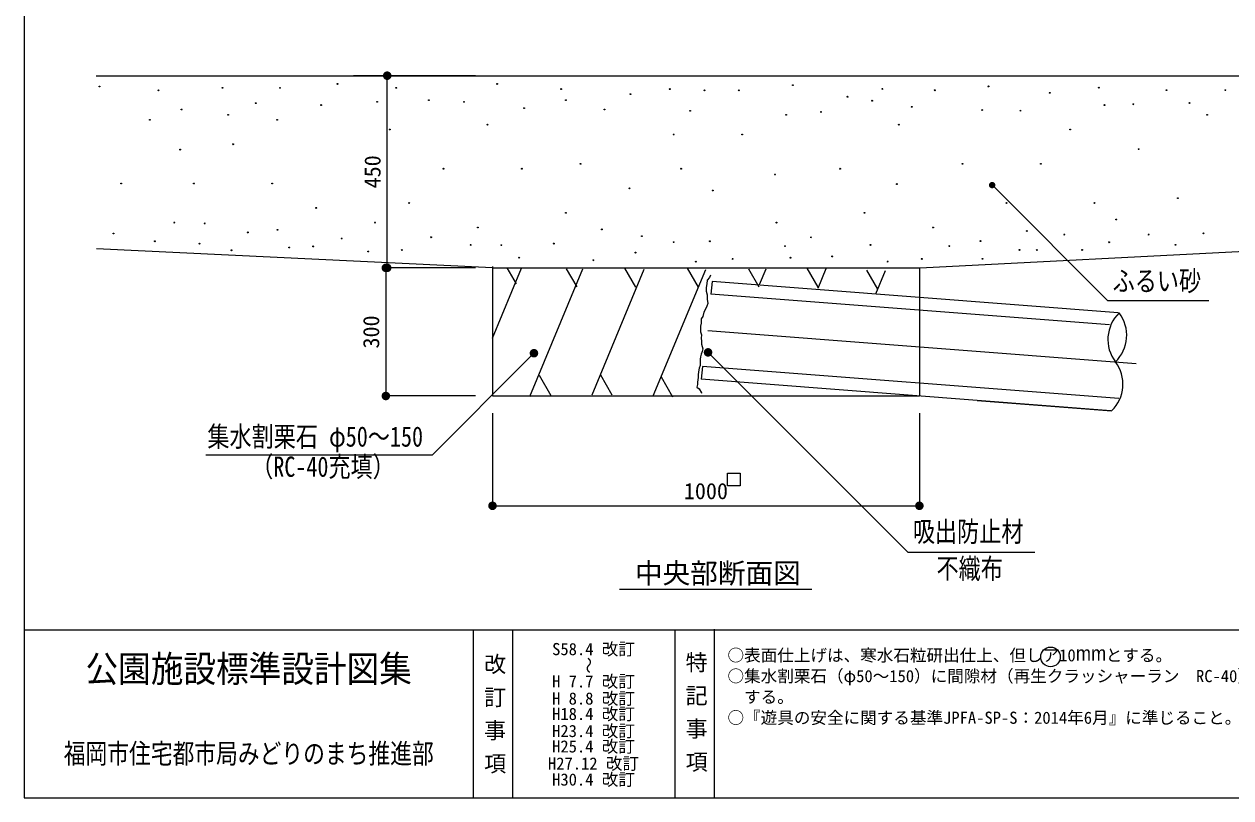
# Model space of a CAD drawing. Units: millimetres on the paper, scale 1:20. Extents: x 13 to 1397, y 13 to 7325.
# Drawn here: x 12.8 to 154.1, y 13.4 to 104 of the extents above; entities that cross this region are included whole.
import ezdxf
from ezdxf.enums import TextEntityAlignment as Align

# ---------------------------------------------------------------- set-up
doc = ezdxf.new("R2010")
doc.units = ezdxf.units.MM
doc.linetypes.add('USER1', pattern=[100, 75, -25])
doc.linetypes.add('USER2', pattern=[200, 125, -25, 25, -25])
for name, color, linetype, lineweight in [('0_2', 1, 'Continuous', 13), ('_0-0_', 7, 'Continuous', 13), ('ハッチ', 4, 'Continuous', 13), ('寸法', 1, 'Continuous', 13), ('本体', 7, 'Continuous', 13)]:
    doc.layers.add(name, color=color, linetype=linetype, lineweight=lineweight)
doc.styles.add('@ＭＳ ゴシック', font='')
doc.styles.add('Arial', font='')
doc.styles.add('ＭＳ ゴシック', font='')
doc.styles.get('@ＭＳ ゴシック').set_extended_font_data('@MS Gothic')
doc.styles.get('Arial').set_extended_font_data('Arial')
doc.styles.get('ＭＳ ゴシック').set_extended_font_data('MS Gothic')

# ---------------------------------------------------------------- blocks, each defined once
blk = doc.blocks.new('filled_dot')
at = {"color": 0, "linetype": 'Continuous', "lineweight": -2, "const_width": 1.25}
blk.add_lwpolyline([(-0.625, 0, 1), (0.625, 0, 1)], format="xyb", close=True, dxfattribs=at)

msp = doc.modelspace()

# ---------------------------------------------------------------- linework, layer by layer
at = {"layer": '0_2'}
for p, q in [((72.495, 65.458), (71.788, 64.751)), ((92.885, 65.559), (93.592, 64.852)), ((71.788, 64.751), (60.569, 53.532)), ((93.592, 64.852), (116.29, 42.154)), ((60.569, 53.532), (34.048, 53.532)), ((116.29, 42.154), (131.17, 42.154))]:
    msp.add_line(p, q, dxfattribs=at)
at = {"layer": '0_2', "lineweight": 18}
for p, q in [((72.495, 65.458), (72.491, 65.455)), ((92.885, 65.559), (92.889, 65.555))]:
    msp.add_line(p, q, dxfattribs=at)
at = {"layer": '_0-0_', "color": 6}
for p, q in [((12.783, 194.58), (12.783, 13.398)), ((12.783, 33.056), (286.595, 33.056)), ((12.783, 13.398), (286.595, 13.398))]:
    msp.add_line(p, q, dxfattribs=at)
at = {"layer": '_0-0_'}
for p, q in [((65.388, 33.056), (65.388, 13.398)), ((69.985, 33.056), (69.985, 13.398)), ((89.001, 33.056), (89.001, 13.398)), ((93.597, 33.151), (93.597, 13.398))]:
    msp.add_line(p, q, dxfattribs=at)
msp.add_circle((133.001, 29.902), 1.146, dxfattribs=at)
at = {"layer": 'ハッチ'}
for p, q in [((67.632, 67.231), (71.02, 75.399)), ((69.326, 75.46), (70.417, 73.569)), ((72.014, 60.396), (78.217, 75.35)), ((76.286, 75.352), (77.505, 73.24)), ((79.311, 60.587), (85.415, 75.302)), ((83.117, 75.399), (84.4, 73.177)), ((86.472, 60.452), (92.612, 75.253)), ((90.444, 75.399), (91.727, 73.177)), ((97.619, 75.352), (98.839, 73.24)), ((98.927, 73.514), (99.686, 75.343)), ((104.45, 75.399), (105.734, 73.177)), ((105.775, 73.058), (106.741, 75.385)), ((111.454, 75.184), (112.737, 72.961)), ((112.541, 72.402), (113.681, 75.151)), ((93.045, 74.31), (92.803, 74.008)), ((93.166, 74.613), (93.045, 74.31)), ((73.105, 62.887), (74.468, 60.527)), ((80.273, 62.921), (81.632, 60.568)), ((87.384, 62.706), (88.743, 60.352))]:
    msp.add_line(p, q, dxfattribs=at)
for centre in [(21.608, 96.686), (28.535, 96.237), (36.018, 96.536), (42.752, 96.536), (49.487, 96.985), (56.371, 96.536), (68.194, 96.985), (75.677, 96.387), (88.398, 96.387), (92.475, 96.239), (96.48, 96.237), (102.825, 96.848), (113.301, 96.399), (119.437, 96.25), (125.722, 96.698), (138.657, 96.552), (146.589, 96.252), (153.473, 96.252), (39.909, 94.741), (54.126, 94.891), (60.189, 95.085), (64.303, 94.891), (76.243, 95.085), (83.794, 95.791), (109.236, 95.492), (112.115, 95.025), (132.906, 95.951), (149.283, 94.757), (31.228, 93.994), (36.682, 93.365), (47.575, 94.511), (71.337, 94.143), (80.765, 93.994), (90.792, 93.844), (102.044, 93.365), (106.117, 93.707), (116.743, 94.305), (124.979, 93.938), (129.464, 93.856), (139.313, 94.511), (142.698, 94.607), (151.353, 93.365), (27.508, 92.791), (42.415, 92.791), (67.07, 92.218), (115.232, 92.218), (55.602, 91.645), (88.857, 91.071), (96.884, 91.071), (135.299, 91.645), (31.051, 89.3), (37.255, 89.925), (143.326, 89.351), (77.963, 87.631), (122.685, 87.631), (131.859, 87.631), (61.909, 87.058), (71.083, 87.058), (89.733, 87.058), (100.728, 86.385), (108.351, 87.058), (24.149, 85.338), (32.668, 85.338), (41.842, 85.338), (83.697, 84.764), (115.004, 85.267), (93.434, 84.517), (147.913, 83.618), (47.002, 82.471), (57.896, 83.044), (127.846, 83.044), (138.166, 83.044), (30.375, 80.751), (33.93, 80.657), (53.882, 80.751), (76.243, 81.898), (100.898, 80.751), (111.218, 81.898), (140.7, 81.114), (23.254, 79.484), (38.975, 79.604), (42.461, 79.909), (65.923, 80.177), (80.444, 79.958), (85.136, 79.164), (119.245, 80.177), (130.224, 79.767), (134.616, 79.35), (144.494, 79.35), (150.929, 79.499), (28.094, 78.563), (33.324, 78.287), (43.836, 77.841), (46.651, 77.964), (49.972, 78.888), (60.448, 79.038), (65.087, 78.14), (68.673, 78.117), (74.815, 78.29), (88.857, 78.457), (93.094, 78.57), (101.903, 77.991), (104.942, 79.031), (111.93, 78.14), (121.147, 78.003), (124.801, 78.589), (139.854, 78.452), (147.636, 78.153), (37.073, 77.516), (53.087, 77.366), (57.006, 77.542), (70.774, 76.644), (79.454, 76.345), (84.393, 77.243), (95.767, 76.495), (102.548, 76.638), (107.44, 76.794), (117.916, 76.495), (125.038, 76.508), (129.378, 77.555), (131.386, 77.542), (136.711, 77.555), (91.448, 76.177), (113.922, 76.189)]:
    msp.add_circle(centre, 0.05, dxfattribs=at)
at = {"layer": '寸法'}
for p, q in [((55.307, 75.452), (55.307, 97.952)), ((65.636, 97.952), (55.307, 97.952)), ((126.165, 85.145), (126.695, 84.615)), ((126.695, 84.615), (139.659, 71.651)), ((55.148, 75.452), (55.148, 60.452)), ((65.643, 75.452), (55.148, 75.452)), ((65.636, 75.452), (55.307, 75.452)), ((139.659, 71.651), (151.549, 71.651)), ((65.643, 60.452), (55.148, 60.452)), ((67.643, 58.452), (67.643, 47.595)), ((117.643, 58.452), (117.643, 47.595)), ((67.643, 57.805), (67.643, 49.006)), ((67.643, 47.595), (117.643, 47.595))]:
    msp.add_line(p, q, dxfattribs=at)
at = {"layer": '寸法', "lineweight": 18}
msp.add_line((126.165, 85.145), (126.168, 85.142), dxfattribs=at)
at = {"layer": '寸法', "color": 3}
for p, q in [((95.147, 51.433), (96.647, 51.433)), ((95.147, 49.933), (95.147, 51.433)), ((96.647, 51.433), (96.647, 49.933)), ((96.647, 49.933), (95.147, 49.933)), ((82.515, 37.836), (105.045, 37.836))]:
    msp.add_line(p, q, dxfattribs=at)
at = {"layer": '本体'}
for p, q in [((21.201, 97.952), (164.541, 97.952)), ((62.91, 97.952), (51.346, 97.952)), ((117.731, 75.452), (163.882, 77.824)), ((67.643, 75.452), (21.277, 77.67)), ((67.643, 75.6), (67.643, 60.452)), ((67.643, 75.452), (117.731, 75.452)), ((117.643, 75.447), (117.643, 60.452)), ((92.743, 73.584), (92.682, 73.16)), ((92.803, 74.008), (92.743, 73.584)), ((93.379, 73.859), (93.208, 72.367)), ((92.682, 73.16), (92.682, 72.737)), ((92.682, 72.737), (92.803, 72.313)), ((92.803, 72.313), (92.803, 71.769)), ((92.622, 70.68), (92.38, 70.256)), ((92.743, 70.982), (92.622, 70.68)), ((92.864, 71.285), (92.743, 70.982)), ((92.803, 71.769), (92.864, 71.285)), ((92.259, 69.772), (92.077, 69.469)), ((92.077, 69.469), (92.077, 68.985)), ((92.38, 70.256), (92.259, 69.772)), ((92.077, 68.985), (92.017, 68.622)), ((92.017, 68.622), (92.017, 68.32)), ((92.017, 68.32), (92.017, 67.957)), ((92.017, 67.957), (92.138, 67.594)), ((92.138, 67.594), (92.077, 67.231)), ((92.077, 67.231), (92.138, 66.868)), ((92.138, 66.868), (92.138, 66.504)), ((92.138, 66.504), (92.259, 65.96)), ((92.017, 65.052), (91.956, 64.75)), ((92.077, 65.355), (92.017, 65.052)), ((92.198, 65.657), (92.077, 65.355)), ((92.259, 65.96), (92.198, 65.657)), ((91.835, 63.721), (91.775, 63.297)), ((91.956, 64.024), (91.835, 63.721)), ((91.956, 64.75), (91.956, 64.447)), ((91.956, 64.447), (91.956, 64.024)), ((92.242, 63.917), (92.072, 62.425)), ((91.714, 62.632), (91.654, 62.087)), ((91.775, 63.297), (91.714, 62.934)), ((91.714, 62.934), (91.714, 62.632)), ((91.654, 61.785), (91.593, 61.482)), ((91.593, 61.482), (91.835, 61.301)), ((91.654, 62.087), (91.654, 61.785)), ((91.835, 61.301), (92.138, 60.817)), ((92.138, 60.817), (92.198, 60.877)), ((67.643, 60.452), (117.643, 60.452)), ((124.405, 59.935), (140.156, 58.719))]:
    msp.add_line(p, q, dxfattribs=at)
at = {"layer": '本体', "linetype": 'USER1'}
for p, q in [((140.904, 70.19), (93.379, 73.859)), ((139.903, 68.763), (93.208, 72.367)), ((140.993, 60.154), (92.242, 63.917)), ((140.051, 58.722), (92.072, 62.425))]:
    msp.add_line(p, q, dxfattribs=at)
at = {"layer": '本体', "linetype": 'USER2'}
msp.add_line((92.863, 68.131), (143.043, 64.258), dxfattribs=at)
at = {"layer": '本体'}
for centre, start, end in [((144.02, 67.064), 133.77651, 217.39651), ((137.617, 67.558), 313.77651, 37.39651), ((137.175, 61.83), 313.77651, 37.39651)]:
    msp.add_arc(centre, 4.308, start, end, dxfattribs=at)

# ---------------------------------------------------------------- block references
at = {"layer": '0_2', "lineweight": 18, "xscale": 0.4, "yscale": 0.4}
for p, rotation in [((72.495, 65.458), 225), ((92.885, 65.559), 315)]:
    msp.add_blockref('filled_dot', p, dxfattribs=dict(at, rotation=rotation))
at = {"layer": '寸法', "xscale": 0.4, "yscale": 0.4}
for p, rotation in [((55.307, 97.952), 270), ((55.148, 75.452), 270), ((55.307, 75.452), 90), ((55.148, 60.452), 90), ((117.643, 47.595), 180)]:
    msp.add_blockref('filled_dot', p, dxfattribs=dict(at, rotation=rotation))
at = {"layer": '寸法', "lineweight": 18, "xscale": 0.3, "yscale": 0.3, "rotation": 315}
msp.add_blockref('filled_dot', (126.165, 85.145), dxfattribs=at)
at = {"layer": '寸法', "xscale": 0.4, "yscale": 0.4}
msp.add_blockref('filled_dot', (67.643, 47.595), dxfattribs=at)

# ---------------------------------------------------------------- texts
at = {"layer": '_0-0_', "style": 'ＭＳ ゴシック'}
for s, p in [('S58.4 改訂', (74.624, 29.677)), ('○表面仕上げは、寒水石粒研出仕上、但しア10', (95.166, 28.954)), ('とする。', (139.471, 28.954)), ('○集水割栗石（φ50～150）に間隙材（再生クラッシャーラン\u3000RC-40）を充填', (95.166, 26.517)), ('H 7.7 改訂', (74.624, 25.893)), ('H 8.8 改訂', (74.624, 23.893)), ('  する。', (95.166, 24.079)), ('H18.4 改訂', (74.624, 22.089)), ('○『遊具の安全に関する基準JPFA-SP-S：2014年6月』に準じること。', (95.166, 21.642)), ('H23.4 改訂', (74.624, 20.089)), ('H25.4 改訂', (74.624, 18.284)), ('H27.12 改訂', (74.139, 16.284)), ('H30.4 改訂', (74.624, 14.406))]:
    msp.add_text(s, height=1.424, dxfattribs=at).set_placement(p, align=Align.BOTTOM_LEFT)
at = {"layer": '_0-0_'}
for s, height, style, width, p in [('公園施設標準設計図集', 3.114, 'ＭＳ ゴシック', 0.9, (19.971, 26.018)), ('mm', 1.705, 'Arial', 0.9, (135.959, 28.954)), ('福岡市住宅都市局みどりのまち推進部', 2.336, 'ＭＳ ゴシック', 0.8, (17.423, 16.72))]:
    msp.add_text(s, height=height, dxfattribs=dict(at, style=style, width=width)).set_placement(p, align=Align.BOTTOM_LEFT)
for s, height, style, p in [('改 訂 事 項', 1.899, '@ＭＳ ゴシック', (66.391, 30.385)), ('～', 1.424, 'ＭＳ ゴシック', (77.759, 29.891)), ('特 記 事 項', 1.899, '@ＭＳ ゴシック', (90.004, 30.581))]:
    msp.add_text(s, height=height, rotation=270, dxfattribs=dict(at, style=style)).set_placement(p, align=Align.BOTTOM_LEFT)
at = {"layer": '寸法', "style": 'ＭＳ ゴシック'}
for s, p in [('450', (55.102, 84.759)), ('300', (54.943, 66.009))]:
    msp.add_text(s, height=1.899, rotation=90, dxfattribs=at).set_placement(p, align=Align.BOTTOM_LEFT)
at = {"layer": '寸法', "color": 3, "style": 'ＭＳ ゴシック', "width": 0.8}
for s, p in [('ふるい砂', (140.277, 72.026)), ('集水割栗石 φ50～150', (34.245, 53.806)), ('（RC-40充填）', (39.376, 50.276)), ('吸出防止材', (116.877, 42.675)), ('不織布', (119.649, 38.351))]:
    msp.add_text(s, height=2.374, dxfattribs=at).set_placement(p, align=Align.BOTTOM_LEFT)
at = {"layer": '寸法', "style": 'ＭＳ ゴシック'}
msp.add_text('1000', height=1.899, dxfattribs=at).set_placement((90.053, 47.8), align=Align.BOTTOM_LEFT)
at = {"layer": '寸法', "color": 3, "style": 'ＭＳ ゴシック'}
msp.add_text('中央部断面図', height=2.374, dxfattribs=at).set_placement((84.32, 37.805), align=Align.BOTTOM_LEFT)

doc.saveas('drawing.dxf')
